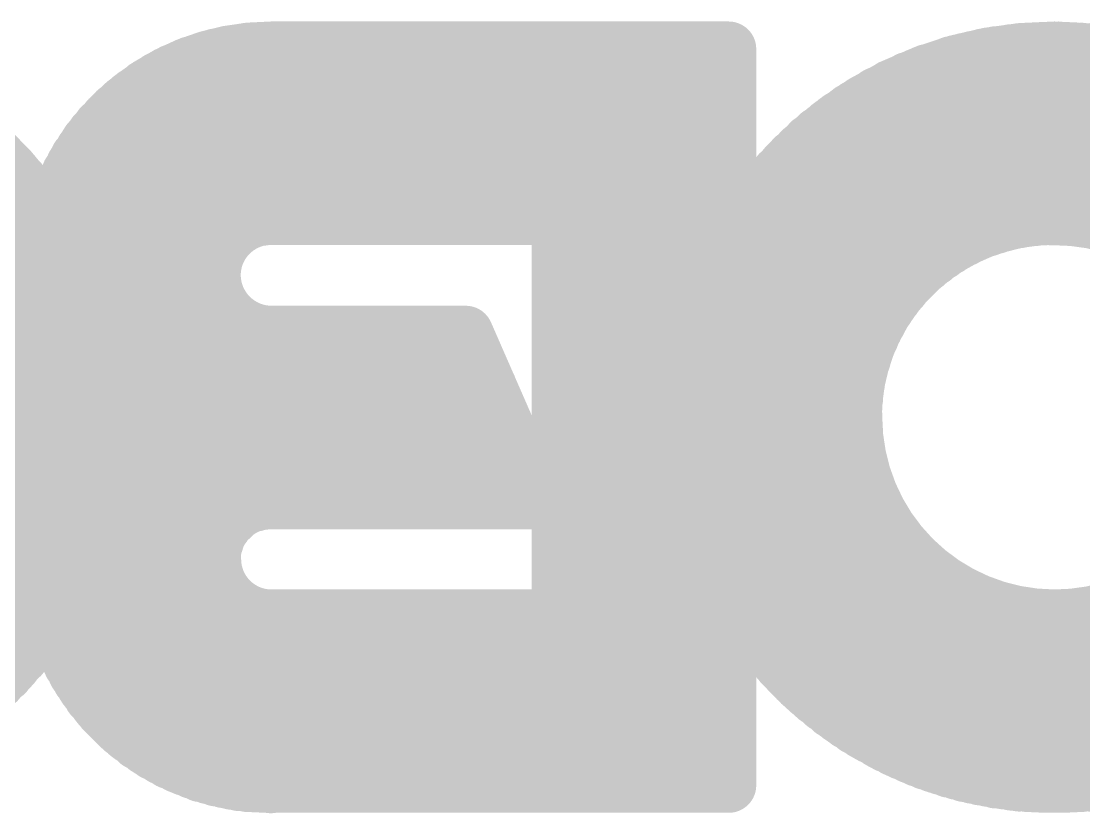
# Model space of a CAD drawing. Extents: x 100 to 134.1, y 89.8 to 141.6.
# Drawn here: x 104.811 to 106.739, y 115.579 to 117.022 of the extents above; entities that cross this region are included whole.
import ezdxf

# ---------------------------------------------------------------- set-up
doc = ezdxf.new("R2010")
doc.units = 0
doc.layers.get('0').update_dxf_attribs({"linetype": 'CONTINUOUS'})
doc.layers.add('SILK-BOTTOM_PHO', color=14, linetype='CONTINUOUS')

# ---------------------------------------------------------------- blocks, each defined once
blk = doc.blocks.new('ROUND_1')
at = {"const_width": 0.050038}
blk.add_lwpolyline([(-0.025018, 0, 1), (0.025018, 0, 1)], format="xyb", close=True, dxfattribs=at)

msp = doc.modelspace()

# ---------------------------------------------------------------- linework, layer by layer
at = {"layer": 'SILK-BOTTOM_PHO', "const_width": 0.100076}
for points in [[(104.865932, 116.655342, 0.2592022), (104.295702, 116.972242)], [(105.264966, 116.971826, 0.3476821), (104.865678, 116.65585)], [(106.686096, 116.971826, 0.2787557), (106.094784, 116.614448)], [(107.258612, 116.646706, 0.2637611), (106.685588, 116.971318)], [(105.264712, 116.666772, 0.4142136), (105.159556, 116.561616)], [(106.685588, 116.666772, 0.4142136), (106.322622, 116.303806)], [(107.048046, 116.303806, 0.4152423), (106.685588, 116.66601)], [(105.159556, 116.561616, 0.4093172), (105.264712, 116.456206)], [(106.323384, 116.303806, 0.4121683), (106.685588, 115.941602)], [(106.685588, 115.941602, 0.4142152), (107.048046, 116.303806)], [(106.685588, 115.636548, 0.4075421), (107.352846, 116.28882)], [(105.264712, 116.151406, 0.4142191), (105.159556, 116.045996)], [(105.160318, 116.045996, 0.4106708), (105.264712, 115.941602)], [(106.09453, 115.993672, 0.277899), (106.685334, 115.636548)], [(104.295702, 115.629436, 0.259962), (104.866802, 115.947884)], [(104.867202, 115.947698, 0.3436335), (105.264712, 115.636548)]]:
    msp.add_lwpolyline(points, format="xyb", dxfattribs=at)
for points in [[(105.221532, 116.96954), (105.221532, 116.657374)], [(105.235756, 116.970302), (105.235756, 116.662962)], [(105.24998, 116.971064), (105.24998, 116.665248)], [(105.26395, 116.971064), (105.26395, 116.666772)], [(106.094784, 116.971826), (105.264712, 116.971826)], [(105.278174, 116.971826), (105.278174, 116.666772)], [(105.292398, 116.971826), (105.292398, 116.666772)], [(105.306368, 116.971826), (105.306368, 116.666772)], [(105.320592, 116.971826), (105.320592, 116.666772)], [(105.334816, 116.971826), (105.334816, 116.666772)], [(105.348786, 116.971826), (105.348786, 116.666772)], [(105.36301, 116.971826), (105.36301, 116.666772)], [(105.377234, 116.971826), (105.377234, 116.666772)], [(105.391204, 116.971826), (105.391204, 116.666772)], [(105.405428, 116.971826), (105.405428, 116.666772)], [(105.419652, 116.971826), (105.419652, 116.666772)], [(105.433876, 116.971826), (105.433876, 116.666772)], [(105.447846, 116.971826), (105.447846, 116.666772)], [(105.46207, 116.971826), (105.46207, 116.666772)], [(105.476294, 116.971826), (105.476294, 116.666772)], [(105.490264, 116.971826), (105.490264, 116.666772)], [(105.504488, 116.971826), (105.504488, 116.666772)], [(105.518712, 116.971826), (105.518712, 116.666772)], [(105.532682, 116.971826), (105.532682, 116.666772)], [(105.546906, 116.971826), (105.546906, 116.666772)], [(105.56113, 116.971826), (105.56113, 116.666772)], [(105.575354, 116.971826), (105.575354, 116.666772)], [(105.589324, 116.971826), (105.589324, 116.666772)], [(105.603548, 116.971826), (105.603548, 116.666772)], [(105.617772, 116.971826), (105.617772, 116.666772)], [(105.631742, 116.971826), (105.631742, 116.666772)], [(105.645966, 116.971826), (105.645966, 116.666772)], [(105.66019, 116.971826), (105.66019, 116.666772)], [(105.67416, 116.971826), (105.67416, 116.666772)], [(105.688384, 116.971826), (105.688384, 116.666772)], [(105.702608, 116.971826), (105.702608, 116.666772)], [(105.716578, 116.971826), (105.716578, 116.666772)], [(105.730802, 116.971826), (105.730802, 116.666772)], [(105.745026, 116.971826), (105.745026, 116.666772)], [(105.75925, 116.971826), (105.75925, 116.666772)], [(105.77322, 116.971826), (105.77322, 116.666772)], [(105.787444, 116.971826), (105.787444, 115.636548)], [(105.801668, 116.971826), (105.801668, 115.636548)], [(105.815638, 116.971826), (105.815638, 115.636548)], [(105.829862, 116.971826), (105.829862, 115.636548)], [(105.844086, 116.971826), (105.844086, 115.636548)], [(105.858056, 116.971826), (105.858056, 115.636548)], [(105.87228, 116.971826), (105.87228, 115.636548)], [(105.886504, 116.971826), (105.886504, 115.636548)], [(105.900474, 116.971826), (105.900474, 115.636548)], [(105.914698, 116.971826), (105.914698, 115.636548)], [(105.928922, 116.971826), (105.928922, 115.636548)], [(105.943146, 116.971826), (105.943146, 115.636548)], [(105.957116, 116.971826), (105.957116, 115.636548)], [(105.97134, 116.971826), (105.97134, 115.636548)], [(105.985564, 116.971826), (105.985564, 115.636548)], [(105.999534, 116.971826), (105.999534, 115.636548)], [(106.013758, 116.971826), (106.013758, 115.636548)], [(106.027982, 116.971826), (106.027982, 115.636548)], [(106.041952, 116.971826), (106.041952, 115.636548)], [(106.056176, 116.971826), (106.056176, 115.636548)], [(106.0704, 116.971826), (106.0704, 115.636548)], [(106.08437, 116.971826), (106.08437, 115.636548)], [(106.094784, 116.971826), (106.094784, 116.614194)], [(106.622088, 116.968778), (106.622088, 116.660676)], [(106.636312, 116.96954), (106.636312, 116.662962)], [(106.650282, 116.970302), (106.650282, 116.664486)], [(106.664506, 116.971064), (106.664506, 116.66601)], [(106.67873, 116.971064), (106.67873, 116.66601)], [(106.6927, 116.971826), (106.6927, 116.66601)], [(106.706924, 116.971064), (106.706924, 116.66601)], [(106.721148, 116.970302), (106.721148, 116.664486)], [(106.735118, 116.96954), (106.735118, 116.662962)], [(106.749342, 116.968778), (106.749342, 116.660676)], [(105.136696, 116.95049), (105.136696, 115.656106)], [(105.15092, 116.955316), (105.15092, 115.652296)], [(106.094784, 116.959126), (105.164128, 116.959126)], [(105.16489, 116.959126), (105.16489, 116.594636)], [(105.179114, 116.962428), (105.179114, 116.62283)], [(105.193338, 116.964714), (105.193338, 116.638578)], [(105.207308, 116.967), (105.207308, 116.6495)], [(106.523028, 116.951252), (106.523028, 116.627656)], [(106.537252, 116.954554), (106.537252, 116.634768)], [(106.551222, 116.957602), (106.551222, 116.640864)], [(106.81462, 116.959126), (106.55681, 116.959126)], [(106.565446, 116.960904), (106.565446, 116.64569)], [(106.57967, 116.96319), (106.57967, 116.650262)], [(106.59364, 116.964714), (106.59364, 116.654326)], [(106.607864, 116.967), (106.607864, 116.658136)], [(106.763566, 116.967), (106.763566, 116.658136)], [(106.777536, 116.965476), (106.777536, 116.655088)], [(106.094784, 116.930932), (105.086404, 116.930932)], [(105.094278, 116.93398), (105.094278, 115.673378)], [(105.108502, 116.94033), (105.108502, 115.667282)], [(106.094784, 116.945156), (105.119424, 116.945156)], [(105.122472, 116.945918), (105.122472, 115.661694)], [(106.452416, 116.929408), (106.452416, 116.581174)], [(106.915966, 116.930932), (106.455464, 116.930932)], [(106.466386, 116.93398), (106.466386, 116.592096)], [(106.48061, 116.938806), (106.48061, 116.60251)], [(106.494834, 116.943632), (106.494834, 116.611908)], [(106.872786, 116.945156), (106.498644, 116.945156)], [(106.508804, 116.947442), (106.508804, 116.620544)], [(105.05186, 116.911374), (105.05186, 115.695476)], [(106.094784, 116.916708), (105.059734, 116.916708)], [(105.066084, 116.92001), (105.066084, 115.687602)], [(105.080054, 116.927122), (105.080054, 115.679728)], [(106.409744, 116.911374), (106.409744, 116.538756)], [(106.951272, 116.916708), (106.420158, 116.916708)], [(106.423968, 116.91747), (106.423968, 116.554504)], [(106.438192, 116.92382), (106.438192, 116.568728)], [(105.023412, 116.892324), (105.023412, 115.714272)], [(106.094784, 116.902738), (105.036874, 116.902738)], [(105.037636, 116.902738), (105.037636, 115.704874)], [(106.367326, 116.8908), (106.367326, 116.47678)], [(106.38155, 116.897912), (106.38155, 116.501164)], [(106.982006, 116.902738), (106.389424, 116.902738)], [(106.395774, 116.905024), (106.395774, 116.521484)], [(106.094784, 116.87429), (104.999282, 116.87429)], [(105.009442, 116.882164), (105.009442, 115.725448)], [(106.094784, 116.888514), (105.017316, 116.888514)], [(107.03306, 116.87429), (106.33837, 116.87429)], [(106.339132, 116.87429), (106.339132, 116.409978)], [(106.353356, 116.882164), (106.353356, 116.448332)], [(107.008676, 116.888514), (106.362754, 116.888514)], [(104.980994, 116.857018), (104.980994, 115.750594)], [(106.094784, 116.86032), (104.983534, 116.86032)], [(104.995218, 116.87048), (104.995218, 115.737132)], [(106.310938, 116.856256), (106.310938, 115.751356)], [(107.055158, 116.86032), (106.316272, 116.86032)], [(106.324908, 116.865654), (106.324908, 116.337588)], [(104.967024, 116.842794), (104.967024, 115.764564)], [(106.094784, 116.846096), (104.96931, 116.846096)], [(106.28249, 116.835936), (106.28249, 115.771676)], [(107.075478, 116.846096), (106.295952, 116.846096)], [(106.296714, 116.846096), (106.296714, 115.761516)], [(106.094784, 116.817648), (104.944164, 116.817648)], [(104.9528, 116.8273), (104.9528, 115.780312)], [(106.094784, 116.831872), (104.955848, 116.831872)], [(106.254296, 116.813076), (106.254296, 115.794536)], [(107.112562, 116.817648), (106.258868, 116.817648)], [(106.26852, 116.82476), (106.26852, 115.782852)], [(107.094274, 116.831872), (106.277156, 116.831872)], [(106.094784, 116.803678), (104.933242, 116.803678)], [(104.938576, 116.810028), (104.938576, 115.797584)], [(106.240072, 116.800376), (106.240072, 115.806982)], [(107.129072, 116.803678), (106.242358, 116.803678)], [(104.770428, 116.77523), (103.820976, 116.77523)], [(104.768904, 116.777008), (104.768904, 115.824508)], [(106.094784, 116.77523), (104.914192, 116.77523)], [(106.094784, 116.789454), (104.923844, 116.789454)], [(104.924606, 116.790216), (104.924606, 115.818158)], [(107.15879, 116.77523), (106.21264, 116.77523)], [(106.225848, 116.78793), (106.225848, 115.819682)], [(107.143804, 116.789454), (106.227626, 116.789454)], [(104.78389, 116.76126), (103.807768, 116.76126)], [(104.783128, 116.762022), (104.783128, 115.838478)], [(106.094784, 116.76126), (104.906318, 116.76126)], [(104.910382, 116.767356), (104.910382, 115.840002)], [(106.197654, 116.75872), (106.197654, 115.848638)], [(107.172252, 116.76126), (106.199178, 116.76126)], [(106.211878, 116.773706), (106.211878, 115.833906)], [(104.797098, 116.747036), (103.794306, 116.747036)], [(104.797098, 116.747036), (104.797098, 115.854226)], [(104.896158, 116.740686), (104.896158, 115.866926)], [(106.094784, 116.747036), (104.898444, 116.747036)], [(106.18343, 116.743226), (106.18343, 115.864386)], [(107.18546, 116.747036), (106.18597, 116.747036)], [(104.809036, 116.732812), (102.692454, 116.732812)], [(104.82072, 116.718842), (102.699566, 116.718842)], [(104.811322, 116.730526), (104.811322, 115.869974)], [(106.094784, 116.718842), (104.885998, 116.718842)], [(106.094784, 116.732812), (104.892348, 116.732812)], [(107.209082, 116.718842), (106.162348, 116.718842)], [(106.16946, 116.726716), (106.16946, 115.880896)], [(107.197398, 116.732812), (106.174032, 116.732812)], [(104.831642, 116.704618), (102.706678, 116.704618)], [(104.825546, 116.713254), (104.825546, 115.888008)], [(106.094784, 116.704618), (104.88041, 116.704618)], [(104.882188, 116.708428), (104.882188, 115.899946)], [(107.220004, 116.704618), (106.151172, 116.704618)], [(106.155236, 116.708428), (106.155236, 115.89893)], [(104.842056, 116.690394), (102.71379, 116.690394)], [(104.839516, 116.694458), (104.839516, 115.906804)], [(106.094784, 116.690394), (104.875076, 116.690394)], [(107.230418, 116.690394), (106.141012, 116.690394)], [(106.141012, 116.689632), (106.141012, 115.91798)], [(104.852216, 116.676424), (102.720902, 116.676424)], [(105.232454, 116.6622), (104.345232, 116.6622)], [(104.85374, 116.673884), (104.85374, 115.927378)], [(104.867964, 116.663724), (104.867964, 115.949476)], [(106.094784, 116.676424), (104.871012, 116.676424)], [(105.78973, 116.666772), (105.264712, 116.666772)], [(105.78973, 116.666772), (105.78973, 115.941602)], [(106.094784, 116.6622), (105.78973, 116.6622)], [(106.627676, 116.6622), (106.122216, 116.6622)], [(106.127042, 116.66855), (106.127042, 115.939062)], [(107.239816, 116.676424), (106.131614, 116.676424)], [(107.249214, 116.6622), (106.743754, 116.6622)], [(105.20426, 116.647976), (104.407462, 116.647976)], [(106.094784, 116.647976), (105.78973, 116.647976)], [(106.112818, 116.64569), (106.112818, 115.96116)], [(106.570272, 116.647976), (106.11358, 116.647976)], [(105.18775, 116.633752), (104.444292, 116.633752)], [(106.094784, 116.633752), (105.78973, 116.633752)], [(106.098594, 116.621306), (106.098594, 115.986306)], [(106.534712, 116.633752), (106.104944, 116.633752)], [(105.176828, 116.619782), (104.472486, 116.619782)], [(105.168954, 116.605558), (104.496108, 116.605558)], [(106.506518, 116.619782), (105.78973, 116.619782)], [(106.483658, 116.605558), (105.78973, 116.605558)], [(105.163366, 116.591334), (104.516682, 116.591334)], [(106.4641, 116.591334), (105.78973, 116.591334)], [(105.160318, 116.577364), (104.533954, 116.577364)], [(105.159556, 116.56314), (104.549702, 116.56314)], [(106.446828, 116.577364), (105.78973, 116.577364)], [(106.431842, 116.56314), (105.78973, 116.56314)], [(105.160318, 116.548916), (104.56291, 116.548916)], [(106.417618, 116.548916), (105.78973, 116.548916)], [(105.162604, 116.534946), (104.57561, 116.534946)], [(105.16489, 116.528596), (105.16489, 116.077492)], [(106.405934, 116.534946), (105.78973, 116.534946)], [(105.16743, 116.520722), (104.587294, 116.520722)], [(105.175304, 116.506498), (104.597454, 116.506498)], [(106.395012, 116.520722), (105.78973, 116.520722)], [(106.384598, 116.506498), (105.78973, 116.506498)], [(105.185464, 116.492528), (104.60609, 116.492528)], [(105.179114, 116.500148), (105.179114, 116.106448)], [(106.3752, 116.492528), (105.78973, 116.492528)], [(105.20045, 116.478304), (104.61498, 116.478304)], [(105.193338, 116.483638), (105.193338, 116.122196)], [(105.207308, 116.472716), (105.207308, 116.134134)], [(106.367326, 116.478304), (105.78973, 116.478304)], [(105.224834, 116.46408), (104.621838, 116.46408)], [(105.620058, 116.449856), (104.62895, 116.449856)], [(105.221532, 116.464842), (105.221532, 116.142008)], [(105.235756, 116.46027), (105.235756, 116.14658)], [(105.24998, 116.456968), (105.24998, 116.149628)], [(105.26395, 116.456206), (105.26395, 116.150644)], [(105.617772, 116.456206), (105.264712, 116.456206)], [(105.278174, 116.456206), (105.278174, 116.150644)], [(105.292398, 116.456206), (105.292398, 116.150644)], [(105.306368, 116.456206), (105.306368, 116.150644)], [(105.320592, 116.456206), (105.320592, 116.150644)], [(105.334816, 116.456206), (105.334816, 116.150644)], [(105.348786, 116.456206), (105.348786, 116.150644)], [(105.36301, 116.456206), (105.36301, 116.150644)], [(105.377234, 116.456206), (105.377234, 116.150644)], [(105.391204, 116.456206), (105.391204, 116.150644)], [(105.405428, 116.456206), (105.405428, 116.150644)], [(105.419652, 116.456206), (105.419652, 116.150644)], [(105.433876, 116.456206), (105.433876, 116.150644)], [(105.447846, 116.456206), (105.447846, 116.150644)], [(105.46207, 116.456206), (105.46207, 116.150644)], [(105.476294, 116.456206), (105.476294, 116.150644)], [(105.490264, 116.456206), (105.490264, 116.150644)], [(105.504488, 116.456206), (105.504488, 116.150644)], [(105.518712, 116.456206), (105.518712, 116.150644)], [(105.532682, 116.456206), (105.532682, 116.150644)], [(105.546906, 116.456206), (105.546906, 116.150644)], [(105.56113, 116.456206), (105.56113, 116.150644)], [(105.575354, 116.456206), (105.575354, 116.150644)], [(105.589324, 116.456206), (105.589324, 116.150644)], [(105.603548, 116.456206), (105.603548, 116.150644)], [(105.617772, 116.456206), (105.751376, 116.150644)], [(105.617772, 116.456206), (105.617772, 116.150644)], [(106.360468, 116.46408), (105.78973, 116.46408)], [(106.353356, 116.449856), (105.78973, 116.449856)], [(105.626408, 116.435886), (104.634538, 116.435886)], [(106.347768, 116.435886), (105.78973, 116.435886)], [(105.632504, 116.421662), (104.640126, 116.421662)], [(105.631742, 116.423948), (105.631742, 116.150644)], [(106.34218, 116.421662), (105.78973, 116.421662)], [(105.638854, 116.407438), (104.644698, 116.407438)], [(105.645204, 116.393468), (104.648762, 116.393468)], [(105.645966, 116.39169), (105.645966, 116.150644)], [(106.33837, 116.407438), (105.78973, 116.407438)], [(106.334306, 116.393468), (105.78973, 116.393468)], [(105.651554, 116.379244), (104.652572, 116.379244)], [(106.330496, 116.379244), (105.78973, 116.379244)], [(105.65765, 116.36502), (104.654858, 116.36502)], [(105.663238, 116.35105), (104.657398, 116.35105)], [(105.66019, 116.359686), (105.66019, 116.150644)], [(106.32821, 116.36502), (105.78973, 116.36502)], [(106.32567, 116.35105), (105.78973, 116.35105)], [(105.669588, 116.336826), (104.658922, 116.336826)], [(106.324146, 116.336826), (105.78973, 116.336826)], [(105.675938, 116.322602), (104.660446, 116.322602)], [(105.67416, 116.327428), (105.67416, 116.150644)], [(106.323384, 116.322602), (105.78973, 116.322602)], [(105.682034, 116.308632), (104.660446, 116.308632)], [(105.688384, 116.294408), (104.660446, 116.294408)], [(105.688384, 116.29517), (105.688384, 116.150644)], [(106.323384, 116.308632), (105.78973, 116.308632)], [(106.323384, 116.294408), (105.78973, 116.294408)], [(105.694734, 116.280184), (104.660446, 116.280184)], [(106.324146, 116.280184), (105.78973, 116.280184)], [(105.701084, 116.26596), (104.658922, 116.26596)], [(105.702608, 116.262912), (105.702608, 116.150644)], [(106.324908, 116.26596), (105.78973, 116.26596)], [(106.324908, 116.270024), (106.324908, 115.741958)], [(105.71353, 116.237766), (104.65562, 116.237766)], [(105.70718, 116.25199), (104.657398, 116.25199)], [(106.326432, 116.25199), (105.78973, 116.25199)], [(106.328972, 116.237766), (105.78973, 116.237766)], [(105.719118, 116.223542), (104.652572, 116.223542)], [(105.716578, 116.229892), (105.716578, 116.150644)], [(106.33202, 116.223542), (105.78973, 116.223542)], [(105.725214, 116.209572), (104.649524, 116.209572)], [(105.730802, 116.197634), (105.730802, 116.150644)], [(106.336084, 116.209572), (105.78973, 116.209572)], [(106.339132, 116.198396), (106.339132, 115.733322)], [(105.737914, 116.181124), (104.640888, 116.181124)], [(105.731564, 116.195348), (104.64546, 116.195348)], [(106.339894, 116.195348), (105.78973, 116.195348)], [(106.34472, 116.181124), (105.78973, 116.181124)], [(105.744264, 116.167154), (104.6353, 116.167154)], [(105.745026, 116.165376), (105.745026, 116.150644)], [(106.350054, 116.167154), (105.78973, 116.167154)], [(106.353356, 116.160042), (106.353356, 115.725448)], [(105.21442, 116.138706), (104.6226, 116.138706)], [(105.75036, 116.15293), (104.629712, 116.15293)], [(105.264712, 116.151406), (105.264712, 116.150644)], [(105.751376, 116.150644), (105.264712, 116.150644)], [(106.356404, 116.15293), (105.78973, 116.15293)], [(106.362754, 116.138706), (105.78973, 116.138706)], [(105.194862, 116.124482), (104.615742, 116.124482)], [(106.370628, 116.124482), (105.78973, 116.124482)], [(106.367326, 116.130832), (106.367326, 115.717574)], [(105.1814, 116.110512), (104.607106, 116.110512)], [(106.379264, 116.110512), (105.78973, 116.110512)], [(106.38155, 116.10721), (106.38155, 115.7097)], [(105.165652, 116.082064), (104.588056, 116.082064)], [(105.172002, 116.096288), (104.59847, 116.096288)], [(106.388662, 116.096288), (105.78973, 116.096288)], [(106.398822, 116.082064), (105.78973, 116.082064)], [(106.395774, 116.08689), (106.395774, 115.702588)], [(105.161842, 116.068094), (104.577134, 116.068094)], [(106.41076, 116.068094), (105.78973, 116.068094)], [(106.409744, 116.068856), (106.409744, 115.696238)], [(105.160318, 116.05387), (104.564688, 116.05387)], [(105.160318, 116.045996), (105.159556, 116.045996)], [(106.423206, 116.05387), (105.78973, 116.05387)], [(106.423968, 116.053108), (106.423968, 115.689888)], [(105.161842, 116.025676), (104.535478, 116.025676)], [(105.160318, 116.039646), (104.551226, 116.039646)], [(106.43743, 116.039646), (105.78973, 116.039646)], [(106.45394, 116.025676), (105.78973, 116.025676)], [(106.438192, 116.038884), (106.438192, 115.683792)], [(106.452416, 116.026438), (106.452416, 115.678204)], [(105.165652, 116.011452), (104.518206, 116.011452)], [(105.16489, 116.0145), (105.16489, 115.648232)], [(106.471974, 116.011452), (105.78973, 116.011452)], [(106.466386, 116.015262), (106.466386, 115.673378)], [(106.48061, 116.005102), (106.48061, 115.668806)], [(105.172002, 115.997228), (104.498648, 115.997228)], [(105.179114, 115.986306), (105.179114, 115.645184)], [(106.492294, 115.997228), (105.78973, 115.997228)], [(106.094784, 115.993418), (106.094784, 115.636548)], [(106.494834, 115.995704), (106.494834, 115.66398)], [(106.508804, 115.98783), (106.508804, 115.66017)], [(105.1941, 115.969034), (104.448356, 115.969034)], [(105.180638, 115.983258), (104.475788, 115.983258)], [(105.193338, 115.969796), (105.193338, 115.642136)], [(106.51744, 115.983258), (105.78973, 115.983258)], [(106.094784, 115.969034), (105.78973, 115.969034)], [(106.547412, 115.969034), (106.107992, 115.969034)], [(106.523028, 115.979956), (106.523028, 115.656106)], [(106.537252, 115.972844), (106.537252, 115.653058)], [(106.551222, 115.96751), (106.551222, 115.65001)], [(105.213658, 115.95481), (104.412796, 115.95481)], [(105.207308, 115.958112), (105.207308, 115.639596)], [(105.221532, 115.951), (105.221532, 115.638072)], [(106.094784, 115.95481), (105.78973, 115.95481)], [(106.589068, 115.95481), (106.116628, 115.95481)], [(106.565446, 115.961922), (106.565446, 115.64747)], [(106.57967, 115.957096), (106.57967, 115.644422)], [(106.59364, 115.953286), (106.59364, 115.642898)], [(106.607864, 115.950238), (106.607864, 115.640612)], [(106.622088, 115.946936), (106.622088, 115.638834)], [(106.749342, 115.946936), (106.749342, 115.638834)], [(106.763566, 115.950238), (106.763566, 115.640612)], [(106.777536, 115.953286), (106.777536, 115.642898)], [(107.254802, 115.95481), (106.782362, 115.95481)], [(104.852978, 115.926616), (103.73868, 115.926616)], [(106.094784, 115.940586), (104.356408, 115.940586)], [(106.094784, 115.926616), (104.872536, 115.926616)], [(105.235756, 115.945412), (105.235756, 115.63731)], [(105.24998, 115.942364), (105.24998, 115.636548)], [(105.26395, 115.941602), (105.26395, 115.635786)], [(105.78973, 115.941602), (105.264712, 115.941602)], [(105.278174, 115.941602), (105.278174, 115.636548)], [(105.292398, 115.941602), (105.292398, 115.636548)], [(105.306368, 115.941602), (105.306368, 115.636548)], [(105.320592, 115.941602), (105.320592, 115.636548)], [(105.334816, 115.941602), (105.334816, 115.636548)], [(105.348786, 115.941602), (105.348786, 115.636548)], [(105.36301, 115.941602), (105.36301, 115.636548)], [(105.377234, 115.941602), (105.377234, 115.636548)], [(105.391204, 115.941602), (105.391204, 115.636548)], [(105.405428, 115.941602), (105.405428, 115.636548)], [(105.419652, 115.941602), (105.419652, 115.636548)], [(105.433876, 115.941602), (105.433876, 115.636548)], [(105.447846, 115.941602), (105.447846, 115.636548)], [(105.46207, 115.941602), (105.46207, 115.636548)], [(105.476294, 115.941602), (105.476294, 115.636548)], [(105.490264, 115.941602), (105.490264, 115.636548)], [(105.504488, 115.941602), (105.504488, 115.636548)], [(105.518712, 115.941602), (105.518712, 115.636548)], [(105.532682, 115.941602), (105.532682, 115.636548)], [(105.546906, 115.941602), (105.546906, 115.636548)], [(105.56113, 115.941602), (105.56113, 115.636548)], [(105.575354, 115.941602), (105.575354, 115.636548)], [(105.589324, 115.941602), (105.589324, 115.636548)], [(105.603548, 115.941602), (105.603548, 115.636548)], [(105.617772, 115.941602), (105.617772, 115.636548)], [(105.631742, 115.941602), (105.631742, 115.636548)], [(105.645966, 115.941602), (105.645966, 115.636548)], [(105.66019, 115.941602), (105.66019, 115.636548)], [(105.67416, 115.941602), (105.67416, 115.636548)], [(105.688384, 115.941602), (105.688384, 115.636548)], [(105.702608, 115.941602), (105.702608, 115.636548)], [(105.716578, 115.941602), (105.716578, 115.636548)], [(105.730802, 115.941602), (105.730802, 115.636548)], [(105.745026, 115.941602), (105.745026, 115.636548)], [(105.75925, 115.941602), (105.75925, 115.636548)], [(105.77322, 115.941602), (105.77322, 115.636548)], [(107.24515, 115.940586), (106.125264, 115.940586)], [(107.235752, 115.926616), (106.134916, 115.926616)], [(106.636312, 115.94465), (106.636312, 115.638072)], [(106.650282, 115.943126), (106.650282, 115.63731)], [(106.664506, 115.942364), (106.664506, 115.636548)], [(106.67873, 115.941602), (106.67873, 115.636548)], [(106.6927, 115.941602), (106.6927, 115.636548)], [(106.706924, 115.942364), (106.706924, 115.636548)], [(106.721148, 115.943126), (106.721148, 115.63731)], [(106.735118, 115.94465), (106.735118, 115.638072)], [(104.842818, 115.912392), (103.74884, 115.912392)], [(106.094784, 115.912392), (104.877362, 115.912392)], [(107.226354, 115.912392), (106.145076, 115.912392)], [(104.832658, 115.898168), (103.759, 115.898168)], [(106.094784, 115.898168), (104.882188, 115.898168)], [(107.215432, 115.898168), (106.155236, 115.898168)], [(104.821482, 115.884198), (103.769922, 115.884198)], [(104.81056, 115.869974), (103.781098, 115.869974)], [(106.094784, 115.884198), (104.888284, 115.884198)], [(106.094784, 115.869974), (104.894634, 115.869974)], [(107.20451, 115.884198), (106.16692, 115.884198)], [(107.192572, 115.869974), (106.178858, 115.869974)], [(104.79786, 115.85575), (103.793544, 115.85575)], [(106.094784, 115.85575), (104.901746, 115.85575)], [(107.180126, 115.85575), (106.190542, 115.85575)], [(104.785414, 115.84178), (103.806244, 115.84178)], [(106.094784, 115.84178), (104.90962, 115.84178)], [(107.167426, 115.84178), (106.204004, 115.84178)], [(104.77119, 115.827556), (103.819452, 115.827556)], [(106.094784, 115.827556), (104.918256, 115.827556)], [(106.094784, 115.813332), (104.927654, 115.813332)], [(107.153202, 115.827556), (106.217974, 115.827556)], [(107.13847, 115.813332), (106.23296, 115.813332)], [(106.094784, 115.799362), (104.937814, 115.799362)], [(107.122722, 115.799362), (106.248708, 115.799362)], [(106.094784, 115.785138), (104.94899, 115.785138)], [(107.10545, 115.785138), (106.26598, 115.785138)], [(106.094784, 115.770914), (104.960674, 115.770914)], [(106.094784, 115.75669), (104.974898, 115.75669)], [(107.087416, 115.770914), (106.284014, 115.770914)], [(107.067604, 115.75669), (106.303826, 115.75669)], [(106.094784, 115.74272), (104.988868, 115.74272)], [(107.046522, 115.74272), (106.324146, 115.74272)], [(106.094784, 115.728496), (105.005378, 115.728496)], [(107.023662, 115.728496), (106.347768, 115.728496)], [(106.094784, 115.714272), (105.024428, 115.714272)], [(106.094784, 115.700302), (105.044748, 115.700302)], [(106.998516, 115.714272), (106.372914, 115.714272)], [(106.970322, 115.700302), (106.401108, 115.700302)], [(106.094784, 115.686078), (105.069132, 115.686078)], [(106.938064, 115.686078), (106.433366, 115.686078)], [(106.094784, 115.671854), (105.097326, 115.671854)], [(106.094784, 115.657884), (105.133648, 115.657884)], [(106.900218, 115.671854), (106.471212, 115.671854)], [(106.852212, 115.657884), (106.519218, 115.657884)], [(106.094784, 115.64366), (105.18775, 115.64366)], [(106.782362, 115.64366), (106.589068, 115.64366)], [(106.094784, 115.636548), (105.264712, 115.636548)], [(105.264712, 115.636548), (105.264712, 115.635786)]]:
    msp.add_lwpolyline(points, dxfattribs=at)

# ---------------------------------------------------------------- block references
at = {"layer": 'SILK-BOTTOM_PHO'}
for p in [(105.221532, 116.96954), (105.235756, 116.970302), (105.24998, 116.971064), (105.26395, 116.971064), (105.264712, 116.971826), (105.264712, 116.971826), (105.264966, 116.971826), (105.278174, 116.971826), (105.292398, 116.971826), (105.306368, 116.971826), (105.320592, 116.971826), (105.334816, 116.971826), (105.348786, 116.971826), (105.36301, 116.971826), (105.377234, 116.971826), (105.391204, 116.971826), (105.405428, 116.971826), (105.419652, 116.971826), (105.433876, 116.971826), (105.447846, 116.971826), (105.46207, 116.971826), (105.476294, 116.971826), (105.490264, 116.971826), (105.504488, 116.971826), (105.518712, 116.971826), (105.532682, 116.971826), (105.546906, 116.971826), (105.56113, 116.971826), (105.575354, 116.971826), (105.589324, 116.971826), (105.603548, 116.971826), (105.617772, 116.971826), (105.631742, 116.971826), (105.645966, 116.971826), (105.66019, 116.971826), (105.67416, 116.971826), (105.688384, 116.971826), (105.702608, 116.971826), (105.716578, 116.971826), (105.730802, 116.971826), (105.745026, 116.971826), (105.75925, 116.971826), (105.77322, 116.971826), (105.787444, 116.971826), (105.801668, 116.971826), (105.815638, 116.971826), (105.829862, 116.971826), (105.844086, 116.971826), (105.858056, 116.971826), (105.87228, 116.971826), (105.886504, 116.971826), (105.900474, 116.971826), (105.914698, 116.971826), (105.928922, 116.971826), (105.943146, 116.971826), (105.957116, 116.971826), (105.97134, 116.971826), (105.985564, 116.971826), (105.999534, 116.971826), (106.013758, 116.971826), (106.027982, 116.971826), (106.041952, 116.971826), (106.056176, 116.971826), (106.0704, 116.971826), (106.08437, 116.971826), (106.094784, 116.971826), (106.094784, 116.971826), (106.622088, 116.968778), (106.636312, 116.96954), (106.650282, 116.970302), (106.664506, 116.971064), (106.67873, 116.971064), (106.685588, 116.971826), (106.685588, 116.971318), (106.686096, 116.971826), (106.6927, 116.971826), (106.706924, 116.971064), (106.721148, 116.970302), (106.735118, 116.96954), (106.749342, 116.968778), (105.136696, 116.95049), (105.15092, 116.955316), (105.164128, 116.959126), (105.16489, 116.959126), (105.179114, 116.962428), (105.193338, 116.964714), (105.207308, 116.967), (106.094784, 116.959126), (106.523028, 116.951252), (106.537252, 116.954554), (106.551222, 116.957602), (106.55681, 116.959126), (106.565446, 116.960904), (106.57967, 116.96319), (106.59364, 116.964714), (106.607864, 116.967), (106.763566, 116.967), (106.777536, 116.965476), (105.086404, 116.930932), (105.094278, 116.93398), (105.108502, 116.94033), (105.119424, 116.945156), (105.122472, 116.945918), (106.094784, 116.945156), (106.094784, 116.930932), (106.452416, 116.929408), (106.455464, 116.930932), (106.466386, 116.93398), (106.48061, 116.938806), (106.494834, 116.943632), (106.498644, 116.945156), (106.508804, 116.947442), (105.05186, 116.911374), (105.059734, 116.916708), (105.066084, 116.92001), (105.080054, 116.927122), (106.094784, 116.916708), (106.409744, 116.911374), (106.420158, 116.916708), (106.423968, 116.91747), (106.438192, 116.92382), (105.023412, 116.892324), (105.036874, 116.902738), (105.037636, 116.902738), (106.094784, 116.902738), (106.367326, 116.8908), (106.38155, 116.897912), (106.389424, 116.902738), (106.395774, 116.905024), (104.999282, 116.87429), (105.009442, 116.882164), (105.017316, 116.888514), (106.094784, 116.888514), (106.094784, 116.87429), (106.33837, 116.87429), (106.339132, 116.87429), (106.353356, 116.882164), (106.362754, 116.888514), (104.980994, 116.857018), (104.983534, 116.86032), (104.995218, 116.87048), (106.094784, 116.86032), (106.310938, 116.856256), (106.316272, 116.86032), (106.324908, 116.865654), (104.967024, 116.842794), (104.96931, 116.846096), (106.094784, 116.846096), (106.28249, 116.835936), (106.295952, 116.846096), (106.296714, 116.846096), (104.944164, 116.817648), (104.9528, 116.8273), (104.955848, 116.831872), (106.094784, 116.831872), (106.094784, 116.817648), (106.254296, 116.813076), (106.258868, 116.817648), (106.26852, 116.82476), (106.277156, 116.831872), (104.933242, 116.803678), (104.938576, 116.810028), (106.094784, 116.803678), (106.240072, 116.800376), (106.242358, 116.803678), (104.768904, 116.777008), (104.770428, 116.77523), (104.914192, 116.77523), (104.923844, 116.789454), (104.924606, 116.790216), (106.094784, 116.789454), (106.094784, 116.77523), (106.21264, 116.77523), (106.225848, 116.78793), (106.227626, 116.789454), (104.783128, 116.762022), (104.78389, 116.76126), (104.906318, 116.76126), (104.910382, 116.767356), (106.094784, 116.76126), (106.197654, 116.75872), (106.199178, 116.76126), (106.211878, 116.773706), (104.797098, 116.747036), (104.797098, 116.747036), (104.896158, 116.740686), (104.898444, 116.747036), (106.094784, 116.747036), (106.18343, 116.743226), (106.18597, 116.747036), (104.809036, 116.732812), (104.811322, 116.730526), (104.82072, 116.718842), (104.885998, 116.718842), (104.892348, 116.732812), (106.094784, 116.732812), (106.094784, 116.718842), (106.162348, 116.718842), (106.16946, 116.726716), (106.174032, 116.732812), (104.825546, 116.713254), (104.831642, 116.704618), (104.88041, 116.704618), (104.882188, 116.708428), (106.094784, 116.704618), (106.151172, 116.704618), (106.155236, 116.708428), (104.839516, 116.694458), (104.842056, 116.690394), (104.875076, 116.690394), (106.094784, 116.690394), (106.141012, 116.690394), (106.141012, 116.689632), (104.852216, 116.676424), (104.85374, 116.673884), (104.867964, 116.663724), (104.871012, 116.676424), (105.232454, 116.6622), (105.235756, 116.662962), (105.24998, 116.665248), (105.26395, 116.666772), (105.264712, 116.666772), (105.264712, 116.666772), (105.264712, 116.666772), (105.278174, 116.666772), (105.292398, 116.666772), (105.306368, 116.666772), (105.320592, 116.666772), (105.334816, 116.666772), (105.348786, 116.666772), (105.36301, 116.666772), (105.377234, 116.666772), (105.391204, 116.666772), (105.405428, 116.666772), (105.419652, 116.666772), (105.433876, 116.666772), (105.447846, 116.666772), (105.46207, 116.666772), (105.476294, 116.666772), (105.490264, 116.666772), (105.504488, 116.666772), (105.518712, 116.666772), (105.532682, 116.666772), (105.546906, 116.666772), (105.56113, 116.666772), (105.575354, 116.666772), (105.589324, 116.666772), (105.603548, 116.666772), (105.617772, 116.666772), (105.631742, 116.666772), (105.645966, 116.666772), (105.66019, 116.666772), (105.67416, 116.666772), (105.688384, 116.666772), (105.702608, 116.666772), (105.716578, 116.666772), (105.730802, 116.666772), (105.745026, 116.666772), (105.75925, 116.666772), (105.77322, 116.666772), (105.78973, 116.666772), (105.78973, 116.666772), (105.78973, 116.6622), (106.094784, 116.676424), (106.094784, 116.6622), (106.122216, 116.6622), (106.127042, 116.66855), (106.131614, 116.676424), (106.622088, 116.660676), (106.627676, 116.6622), (106.636312, 116.662962), (106.650282, 116.664486), (106.664506, 116.66601), (106.67873, 116.66601), (106.685588, 116.666772), (106.685588, 116.666772), (106.685588, 116.66601), (106.6927, 116.66601), (106.706924, 116.66601), (106.721148, 116.664486), (106.735118, 116.662962), (106.743754, 116.6622), (106.749342, 116.660676), (104.865678, 116.65585), (104.865678, 116.65585), (104.865932, 116.655342), (105.20426, 116.647976), (105.207308, 116.6495), (105.221532, 116.657374), (105.78973, 116.647976), (106.094784, 116.647976), (106.112818, 116.64569), (106.11358, 116.647976), (106.551222, 116.640864), (106.565446, 116.64569), (106.570272, 116.647976), (106.57967, 116.650262), (106.59364, 116.654326), (106.607864, 116.658136), (106.763566, 116.658136), (106.777536, 116.655088), (105.179114, 116.62283), (105.18775, 116.633752), (105.193338, 116.638578), (105.78973, 116.633752), (106.094784, 116.633752), (106.098594, 116.621306), (106.104944, 116.633752), (106.508804, 116.620544), (106.523028, 116.627656), (106.534712, 116.633752), (106.537252, 116.634768), (105.168954, 116.605558), (105.176828, 116.619782), (105.78973, 116.619782), (105.78973, 116.605558), (106.094784, 116.614448), (106.094784, 116.614194), (106.48061, 116.60251), (106.483658, 116.605558), (106.494834, 116.611908), (106.506518, 116.619782), (105.163366, 116.591334), (105.16489, 116.594636), (105.78973, 116.591334), (106.4641, 116.591334), (106.466386, 116.592096), (105.159556, 116.56314), (105.160318, 116.577364), (105.78973, 116.577364), (105.78973, 116.56314), (106.431842, 116.56314), (106.438192, 116.568728), (106.446828, 116.577364), (106.452416, 116.581174), (105.159556, 116.561616), (105.159556, 116.561616), (105.160318, 116.548916), (105.78973, 116.548916), (106.417618, 116.548916), (106.423968, 116.554504), (105.162604, 116.534946), (105.16489, 116.528596), (105.78973, 116.534946), (106.405934, 116.534946), (106.409744, 116.538756), (105.16743, 116.520722), (105.175304, 116.506498), (105.78973, 116.520722), (105.78973, 116.506498), (106.384598, 116.506498), (106.395012, 116.520722), (106.395774, 116.521484), (105.179114, 116.500148), (105.185464, 116.492528), (105.78973, 116.492528), (106.3752, 116.492528), (106.38155, 116.501164), (105.193338, 116.483638), (105.20045, 116.478304), (105.207308, 116.472716), (105.78973, 116.478304), (106.367326, 116.478304), (106.367326, 116.47678), (105.221532, 116.464842), (105.224834, 116.46408), (105.235756, 116.46027), (105.24998, 116.456968), (105.26395, 116.456206), (105.264712, 116.456206), (105.264712, 116.456206), (105.278174, 116.456206), (105.292398, 116.456206), (105.306368, 116.456206), (105.320592, 116.456206), (105.334816, 116.456206), (105.348786, 116.456206), (105.36301, 116.456206), (105.377234, 116.456206), (105.391204, 116.456206), (105.405428, 116.456206), (105.419652, 116.456206), (105.433876, 116.456206), (105.447846, 116.456206), (105.46207, 116.456206), (105.476294, 116.456206), (105.490264, 116.456206), (105.504488, 116.456206), (105.518712, 116.456206), (105.532682, 116.456206), (105.546906, 116.456206), (105.56113, 116.456206), (105.575354, 116.456206), (105.589324, 116.456206), (105.603548, 116.456206), (105.617772, 116.456206), (105.617772, 116.456206), (105.617772, 116.456206), (105.620058, 116.449856), (105.78973, 116.46408), (105.78973, 116.449856), (106.353356, 116.449856), (106.353356, 116.448332), (106.360468, 116.46408), (105.626408, 116.435886), (105.78973, 116.435886), (106.347768, 116.435886), (105.631742, 116.423948), (105.632504, 116.421662), (105.78973, 116.421662), (106.339132, 116.409978), (106.34218, 116.421662), (105.638854, 116.407438), (105.645204, 116.393468), (105.645966, 116.39169), (105.78973, 116.407438), (105.78973, 116.393468), (106.334306, 116.393468), (106.33837, 116.407438), (105.651554, 116.379244), (105.78973, 116.379244), (106.330496, 116.379244), (105.65765, 116.36502), (105.66019, 116.359686), (105.663238, 116.35105), (105.78973, 116.36502), (105.78973, 116.35105), (106.32567, 116.35105), (106.32821, 116.36502), (105.669588, 116.336826), (105.78973, 116.336826), (106.324146, 116.336826), (106.324908, 116.337588), (105.67416, 116.327428), (105.675938, 116.322602), (105.78973, 116.322602), (106.323384, 116.322602), (105.682034, 116.308632), (105.688384, 116.29517), (105.688384, 116.294408), (105.78973, 116.308632), (105.78973, 116.294408), (106.322622, 116.303806), (106.323384, 116.308632), (106.323384, 116.303806), (106.323384, 116.303806), (106.323384, 116.294408), (105.694734, 116.280184), (105.78973, 116.280184), (106.324146, 116.280184), (105.701084, 116.26596), (105.702608, 116.262912), (105.78973, 116.26596), (106.324908, 116.270024), (106.324908, 116.26596), (105.70718, 116.25199), (105.71353, 116.237766), (105.78973, 116.25199), (105.78973, 116.237766), (106.326432, 116.25199), (106.328972, 116.237766), (105.716578, 116.229892), (105.719118, 116.223542), (105.78973, 116.223542), (106.33202, 116.223542), (105.725214, 116.209572), (105.730802, 116.197634), (105.78973, 116.209572), (106.336084, 116.209572), (106.339132, 116.198396), (105.731564, 116.195348), (105.737914, 116.181124), (105.78973, 116.195348), (105.78973, 116.181124), (106.339894, 116.195348), (106.34472, 116.181124), (105.744264, 116.167154), (105.745026, 116.165376), (105.78973, 116.167154), (106.350054, 116.167154), (106.353356, 116.160042), (105.21442, 116.138706), (105.221532, 116.142008), (105.235756, 116.14658), (105.24998, 116.149628), (105.26395, 116.150644), (105.264712, 116.151406), (105.264712, 116.151406), (105.264712, 116.151406), (105.264712, 116.150644), (105.264712, 116.150644), (105.278174, 116.150644), (105.292398, 116.150644), (105.306368, 116.150644), (105.320592, 116.150644), (105.334816, 116.150644), (105.348786, 116.150644), (105.36301, 116.150644), (105.377234, 116.150644), (105.391204, 116.150644), (105.405428, 116.150644), (105.419652, 116.150644), (105.433876, 116.150644), (105.447846, 116.150644), (105.46207, 116.150644), (105.476294, 116.150644), (105.490264, 116.150644), (105.504488, 116.150644), (105.518712, 116.150644), (105.532682, 116.150644), (105.546906, 116.150644), (105.56113, 116.150644), (105.575354, 116.150644), (105.589324, 116.150644), (105.603548, 116.150644), (105.617772, 116.150644), (105.631742, 116.150644), (105.645966, 116.150644), (105.66019, 116.150644), (105.67416, 116.150644), (105.688384, 116.150644), (105.702608, 116.150644), (105.716578, 116.150644), (105.730802, 116.150644), (105.745026, 116.150644), (105.75036, 116.15293), (105.751376, 116.150644), (105.78973, 116.15293), (105.78973, 116.138706), (106.356404, 116.15293), (106.362754, 116.138706), (105.193338, 116.122196), (105.194862, 116.124482), (105.207308, 116.134134), (105.78973, 116.124482), (106.367326, 116.130832), (106.370628, 116.124482), (105.179114, 116.106448), (105.1814, 116.110512), (105.78973, 116.110512), (106.379264, 116.110512), (106.38155, 116.10721), (105.165652, 116.082064), (105.172002, 116.096288), (105.78973, 116.096288), (105.78973, 116.082064), (106.388662, 116.096288), (106.395774, 116.08689), (106.398822, 116.082064), (105.161842, 116.068094), (105.16489, 116.077492), (105.78973, 116.068094), (106.409744, 116.068856), (106.41076, 116.068094), (105.159556, 116.045996), (105.159556, 116.045996), (105.160318, 116.05387), (105.160318, 116.045996), (105.160318, 116.045996), (105.160318, 116.045996), (105.78973, 116.05387), (106.423206, 116.05387), (106.423968, 116.053108), (105.160318, 116.039646), (105.161842, 116.025676), (105.78973, 116.039646), (105.78973, 116.025676), (106.43743, 116.039646), (106.438192, 116.038884), (106.452416, 116.026438), (106.45394, 116.025676), (105.16489, 116.0145), (105.165652, 116.011452), (105.78973, 116.011452), (106.466386, 116.015262), (106.471974, 116.011452), (106.48061, 116.005102), (105.172002, 115.997228), (105.179114, 115.986306), (105.78973, 115.997228), (106.09453, 115.993672), (106.094784, 115.993418), (106.094784, 115.993418), (106.098594, 115.986306), (106.492294, 115.997228), (106.494834, 115.995704), (106.508804, 115.98783), (105.180638, 115.983258), (105.193338, 115.969796), (105.1941, 115.969034), (105.78973, 115.983258), (105.78973, 115.969034), (106.094784, 115.969034), (106.107992, 115.969034), (106.51744, 115.983258), (106.523028, 115.979956), (106.537252, 115.972844), (106.547412, 115.969034), (106.551222, 115.96751), (104.866802, 115.947884), (104.867202, 115.947698), (104.867202, 115.947698), (104.867964, 115.949476), (105.207308, 115.958112), (105.213658, 115.95481), (105.221532, 115.951), (105.78973, 115.95481), (106.094784, 115.95481), (106.112818, 115.96116), (106.116628, 115.95481), (106.565446, 115.961922), (106.57967, 115.957096), (106.589068, 115.95481), (106.59364, 115.953286), (106.607864, 115.950238), (106.622088, 115.946936), (106.749342, 115.946936), (106.763566, 115.950238), (106.777536, 115.953286), (106.782362, 115.95481), (104.852978, 115.926616), (104.85374, 115.927378), (104.872536, 115.926616), (105.235756, 115.945412), (105.24998, 115.942364), (105.26395, 115.941602), (105.264712, 115.941602), (105.264712, 115.941602), (105.278174, 115.941602), (105.292398, 115.941602), (105.306368, 115.941602), (105.320592, 115.941602), (105.334816, 115.941602), (105.348786, 115.941602), (105.36301, 115.941602), (105.377234, 115.941602), (105.391204, 115.941602), (105.405428, 115.941602), (105.419652, 115.941602), (105.433876, 115.941602), (105.447846, 115.941602), (105.46207, 115.941602), (105.476294, 115.941602), (105.490264, 115.941602), (105.504488, 115.941602), (105.518712, 115.941602), (105.532682, 115.941602), (105.546906, 115.941602), (105.56113, 115.941602), (105.575354, 115.941602), (105.589324, 115.941602), (105.603548, 115.941602), (105.617772, 115.941602), (105.631742, 115.941602), (105.645966, 115.941602), (105.66019, 115.941602), (105.67416, 115.941602), (105.688384, 115.941602), (105.702608, 115.941602), (105.716578, 115.941602), (105.730802, 115.941602), (105.745026, 115.941602), (105.75925, 115.941602), (105.77322, 115.941602), (105.78973, 115.941602), (105.78973, 115.941602), (106.094784, 115.940586), (106.094784, 115.926616), (106.125264, 115.940586), (106.127042, 115.939062), (106.134916, 115.926616), (106.636312, 115.94465), (106.650282, 115.943126), (106.664506, 115.942364), (106.67873, 115.941602), (106.685588, 115.941602), (106.685588, 115.941602), (106.685588, 115.941602), (106.6927, 115.941602), (106.706924, 115.942364), (106.721148, 115.943126), (106.735118, 115.94465), (104.842818, 115.912392), (104.877362, 115.912392), (106.094784, 115.912392), (106.141012, 115.91798), (106.145076, 115.912392), (104.825546, 115.888008), (104.832658, 115.898168), (104.839516, 115.906804), (104.882188, 115.899946), (104.882188, 115.898168), (106.094784, 115.898168), (106.155236, 115.89893), (106.155236, 115.898168), (104.81056, 115.869974), (104.811322, 115.869974), (104.821482, 115.884198), (104.888284, 115.884198), (104.894634, 115.869974), (106.094784, 115.884198), (106.094784, 115.869974), (106.16692, 115.884198), (106.16946, 115.880896), (106.178858, 115.869974), (104.797098, 115.854226), (104.79786, 115.85575), (104.896158, 115.866926), (104.901746, 115.85575), (106.094784, 115.85575), (106.18343, 115.864386), (106.190542, 115.85575), (104.783128, 115.838478), (104.785414, 115.84178), (104.90962, 115.84178), (104.910382, 115.840002), (106.094784, 115.84178), (106.197654, 115.848638), (106.204004, 115.84178), (106.211878, 115.833906), (104.768904, 115.824508), (104.77119, 115.827556), (104.918256, 115.827556), (104.924606, 115.818158), (104.927654, 115.813332), (106.094784, 115.827556), (106.094784, 115.813332), (106.217974, 115.827556), (106.225848, 115.819682), (106.23296, 115.813332), (104.937814, 115.799362), (104.938576, 115.797584), (106.094784, 115.799362), (106.240072, 115.806982), (106.248708, 115.799362), (106.254296, 115.794536), (104.94899, 115.785138), (104.9528, 115.780312), (106.094784, 115.785138), (106.26598, 115.785138), (106.26852, 115.782852), (104.960674, 115.770914), (104.967024, 115.764564), (104.974898, 115.75669), (106.094784, 115.770914), (106.094784, 115.75669), (106.28249, 115.771676), (106.284014, 115.770914), (106.296714, 115.761516), (106.303826, 115.75669), (104.980994, 115.750594), (104.988868, 115.74272), (104.995218, 115.737132), (106.094784, 115.74272), (106.310938, 115.751356), (106.324146, 115.74272), (106.324908, 115.741958), (105.005378, 115.728496), (105.009442, 115.725448), (106.094784, 115.728496), (106.339132, 115.733322), (106.347768, 115.728496), (106.353356, 115.725448), (106.367326, 115.717574), (105.023412, 115.714272), (105.024428, 115.714272), (105.037636, 115.704874), (105.044748, 115.700302), (105.05186, 115.695476), (106.094784, 115.714272), (106.094784, 115.700302), (106.372914, 115.714272), (106.38155, 115.7097), (106.395774, 115.702588), (106.401108, 115.700302), (106.409744, 115.696238), (105.066084, 115.687602), (105.069132, 115.686078), (105.080054, 115.679728), (106.094784, 115.686078), (106.423968, 115.689888), (106.433366, 115.686078), (106.438192, 115.683792), (106.452416, 115.678204), (105.094278, 115.673378), (105.097326, 115.671854), (105.108502, 115.667282), (105.122472, 115.661694), (105.133648, 115.657884), (106.094784, 115.671854), (106.094784, 115.657884), (106.466386, 115.673378), (106.471212, 115.671854), (106.48061, 115.668806), (106.494834, 115.66398), (106.508804, 115.66017), (106.519218, 115.657884), (105.136696, 115.656106), (105.15092, 115.652296), (105.16489, 115.648232), (105.179114, 115.645184), (105.18775, 115.64366), (105.193338, 115.642136), (105.207308, 115.639596), (105.221532, 115.638072), (105.235756, 115.63731), (106.094784, 115.64366), (106.523028, 115.656106), (106.537252, 115.653058), (106.551222, 115.65001), (106.565446, 115.64747), (106.57967, 115.644422), (106.589068, 115.64366), (106.59364, 115.642898), (106.607864, 115.640612), (106.622088, 115.638834), (106.636312, 115.638072), (106.650282, 115.63731), (106.721148, 115.63731), (106.735118, 115.638072), (106.749342, 115.638834), (106.763566, 115.640612), (106.777536, 115.642898), (106.782362, 115.64366), (105.24998, 115.636548), (105.26395, 115.635786), (105.264712, 115.636548), (105.264712, 115.636548), (105.264712, 115.635786), (105.278174, 115.636548), (105.292398, 115.636548), (105.306368, 115.636548), (105.320592, 115.636548), (105.334816, 115.636548), (105.348786, 115.636548), (105.36301, 115.636548), (105.377234, 115.636548), (105.391204, 115.636548), (105.405428, 115.636548), (105.419652, 115.636548), (105.433876, 115.636548), (105.447846, 115.636548), (105.46207, 115.636548), (105.476294, 115.636548), (105.490264, 115.636548), (105.504488, 115.636548), (105.518712, 115.636548), (105.532682, 115.636548), (105.546906, 115.636548), (105.56113, 115.636548), (105.575354, 115.636548), (105.589324, 115.636548), (105.603548, 115.636548), (105.617772, 115.636548), (105.631742, 115.636548), (105.645966, 115.636548), (105.66019, 115.636548), (105.67416, 115.636548), (105.688384, 115.636548), (105.702608, 115.636548), (105.716578, 115.636548), (105.730802, 115.636548), (105.745026, 115.636548), (105.75925, 115.636548), (105.77322, 115.636548), (105.787444, 115.636548), (105.801668, 115.636548), (105.815638, 115.636548), (105.829862, 115.636548), (105.844086, 115.636548), (105.858056, 115.636548), (105.87228, 115.636548), (105.886504, 115.636548), (105.900474, 115.636548), (105.914698, 115.636548), (105.928922, 115.636548), (105.943146, 115.636548), (105.957116, 115.636548), (105.97134, 115.636548), (105.985564, 115.636548), (105.999534, 115.636548), (106.013758, 115.636548), (106.027982, 115.636548), (106.041952, 115.636548), (106.056176, 115.636548), (106.0704, 115.636548), (106.08437, 115.636548), (106.094784, 115.636548), (106.664506, 115.636548), (106.67873, 115.636548), (106.685334, 115.636548), (106.685588, 115.636548), (106.685588, 115.636548), (106.6927, 115.636548), (106.706924, 115.636548)]:
    msp.add_blockref('ROUND_1', p, dxfattribs=at)

doc.saveas('drawing.dxf')
